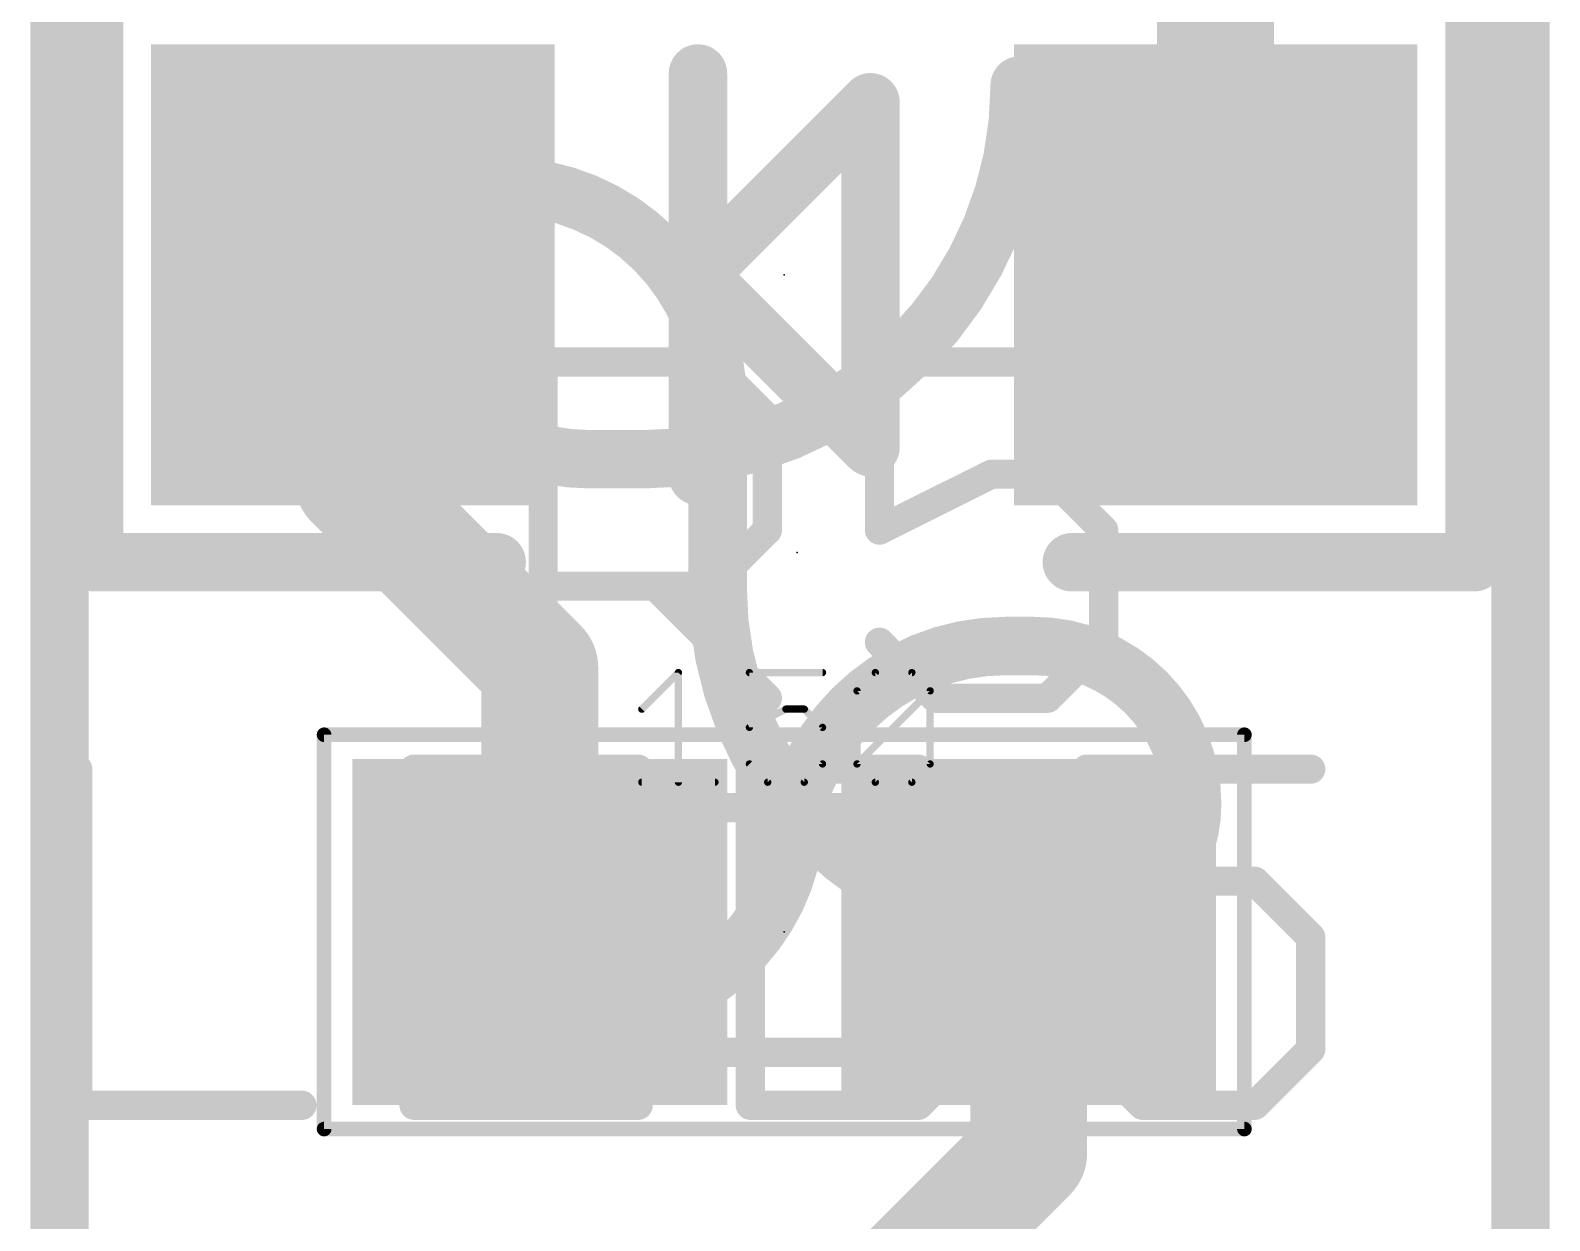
# Model space of a CAD drawing. Extents: x -10 to 102, y -14 to 18.
# Drawn here: x 11.58 to 16.87, y 3.14 to 7.28 of the extents above; entities that cross this region are included whole.
import ezdxf

# ---------------------------------------------------------------- set-up
doc = ezdxf.new("R2010")
doc.units = 0
for name, color, linetype in [('1', 12, 'CONTINUOUS'), ('20', 53, 'CONTINUOUS'), ('21', 41, 'CONTINUOUS'), ('22', 40, 'CONTINUOUS'), ('23', 53, 'CONTINUOUS'), ('24', 53, 'CONTINUOUS'), ('25', 253, 'CONTINUOUS'), ('27', 253, 'CONTINUOUS'), ('29', 40, 'CONTINUOUS'), ('31', 253, 'CONTINUOUS'), ('39', 12, 'CONTINUOUS'), ('51', 53, 'CONTINUOUS')]:
    doc.layers.add(name, color=color, linetype=linetype)

# ---------------------------------------------------------------- blocks, each defined once
blk = doc.blocks.new('RECT')
blk.add_solid([(-0.5, -0.5), (0.5, -0.5), (-0.5, 0.5), (0.5, 0.5)])

msp = doc.modelspace()

# ---------------------------------------------------------------- linework, layer by layer
at = {"layer": '1'}
for points, const_width in [([(15.704, 6.427), (15.704, 8.553)], 0.4064), ([(12.704, 6.427), (12.704, 5.711)], 0.4064), ([(12.704, 5.711), (13.1445, 5.2705)], 0.4064), ([(13.1445, 5.2705), (13.354, 5.061)], 0.4064), ([(13.1445, 5.2705), (13.208, 5.207)], 0.254), ([(13.354, 5.061), (13.354, 4.141)], 0.4064), ([(15.054, 4.141), (15.054, 3.37)], 0.4064), ([(15.054, 3.37), (14.224, 2.54)], 0.4064)]:
    msp.add_lwpolyline(points, dxfattribs=dict(at, const_width=const_width))
for points, const_width in [([(12.8056, 6.427, 1), (12.6024, 6.427)], 0.2032), ([(15.6024, 6.427, 1), (15.8056, 6.427)], 0.2032), ([(12.7758, 5.7828, 1), (12.6322, 5.6392)], 0.2032), ([(12.6024, 5.711, 1), (12.8056, 5.711)], 0.2032), ([(13.2163, 5.3423, 1), (13.0727, 5.1987)], 0.2032), ([(13.0727, 5.1987, 1), (13.2163, 5.3423)], 0.2032), ([(13.1894, 5.3154, 1), (13.0996, 5.2256)], 0.127), ([(13.1631, 5.1621, 1), (13.2529, 5.2519)], 0.127), ([(13.4556, 5.061, 1), (13.2524, 5.061)], 0.2032), ([(13.2822, 4.9892, 1), (13.4258, 5.1328)], 0.2032), ([(15.1556, 4.141, 1), (14.9524, 4.141)], 0.2032), ([(13.2524, 4.141, 1), (13.4556, 4.141)], 0.2032), ([(15.1258, 3.2982, 1), (14.9822, 3.4418)], 0.2032), ([(14.9524, 3.37, 1), (15.1556, 3.37)], 0.2032)]:
    msp.add_lwpolyline(points, format="xyb", dxfattribs=dict(at, const_width=const_width))
at = {"layer": '20', "const_width": 0.2032}
for points in [[(11.684, 1.778), (11.684, 9.652)], [(16.764, 9.652), (16.764, 1.778)]]:
    msp.add_lwpolyline(points, dxfattribs=at)
at = {"layer": '21', "const_width": 0.2032}
for points in [[(11.804, 5.427), (11.804, 7.427)], [(16.604, 5.427), (16.604, 7.427)], [(13.904, 6.427), (13.904, 7.127)], [(14.504, 7.027), (13.904, 6.427)], [(14.504, 5.827), (14.504, 7.027)], [(13.904, 5.727), (13.904, 6.427)], [(13.904, 6.427), (14.504, 5.827)], [(13.204, 5.427), (11.804, 5.427)], [(15.204, 5.427), (16.604, 5.427)]]:
    msp.add_lwpolyline(points, dxfattribs=at)
at = {"layer": '21', "const_width": 0.1016}
for points in [[(13.9548, 7.127, 1), (13.8532, 7.127)], [(14.5548, 7.027, 1), (14.4532, 7.027)], [(14.5399, 6.9911, 1), (14.4681, 7.0629)], [(13.9548, 6.427, 1), (13.8532, 6.427)], [(13.9399, 6.4629, 1), (13.8681, 6.3911)], [(13.8681, 6.4629, 1), (13.9399, 6.3911)], [(13.8532, 6.427, 1), (13.9548, 6.427)], [(14.4532, 5.827, 1), (14.5548, 5.827)], [(14.4681, 5.7911, 1), (14.5399, 5.8629)], [(13.8532, 5.727, 1), (13.9548, 5.727)], [(11.804, 5.4778, 1), (11.804, 5.3762)], [(13.204, 5.3762, 1), (13.204, 5.4778)], [(15.204, 5.4778, 1), (15.204, 5.3762)], [(16.604, 5.3762, 1), (16.604, 5.4778)], [(11.7532, 5.427, 1), (11.8548, 5.427)], [(16.5532, 5.427, 1), (16.6548, 5.427)]]:
    msp.add_lwpolyline(points, format="xyb", dxfattribs=at)
at = {"layer": '22'}
for points, const_width in [([(13.7226, 5.7854, 0.4142), (15.0226, 7.0854)], 0.2032), ([(15.0734, 7.0854, 1), (14.9718, 7.0854)], 0.1016), ([(13.1226, 6.7354, 0.4142), (12.8726, 6.4854)], 0.2032), ([(13.1226, 6.7862, 1), (13.1226, 6.6846)], 0.1016), ([(13.1226, 6.6846, 1), (13.1226, 6.7862)], 0.1016), ([(13.9726, 5.9854, 0.4142), (13.2226, 6.7354)], 0.2032), ([(13.2226, 6.7862, 1), (13.2226, 6.6846)], 0.1016), ([(13.2226, 6.6846, 1), (13.2226, 6.7862)], 0.1016), ([(12.9234, 6.4854, 1), (12.8218, 6.4854)], 0.1016), ([(12.8726, 6.4354, 0.4142), (13.5226, 5.7854)], 0.2032), ([(12.9234, 6.4354, 1), (12.8218, 6.4354)], 0.1016), ([(12.8218, 6.4854, 1), (12.9234, 6.4854)], 0.1016), ([(12.8218, 6.4354, 1), (12.9234, 6.4354)], 0.1016), ([(14.0234, 5.9854, 1), (13.9218, 5.9854)], 0.1016), ([(13.9218, 5.9854, 1), (14.0234, 5.9854)], 0.1016), ([(13.5226, 5.8362, 1), (13.5226, 5.7346)], 0.1016), ([(13.5226, 5.7346, 1), (13.5226, 5.8362)], 0.1016), ([(13.7226, 5.8362, 1), (13.7226, 5.7346)], 0.1016), ([(13.7226, 5.7346, 1), (13.7226, 5.8362)], 0.1016), ([(13.9726, 5.3354, 0.4142), (15.1726, 4.1354)], 0.2032), ([(14.0234, 5.3354, 1), (13.9218, 5.3354)], 0.1016), ([(13.9218, 5.3354, 1), (14.0234, 5.3354)], 0.1016), ([(14.9726, 5.1354, 0.4142), (14.2226, 4.3854)], 0.2032), ([(14.9726, 5.1862, 1), (14.9726, 5.0846)], 0.1016), ([(14.9726, 5.0846, 1), (14.9726, 5.1862)], 0.1016), ([(15.6226, 4.5854, 0.4142), (15.0726, 5.1354)], 0.2032), ([(15.0726, 5.1862, 1), (15.0726, 5.0846)], 0.1016), ([(15.0726, 5.0846, 1), (15.0726, 5.1862)], 0.1016), ([(15.1726, 4.1354, 0.4142), (15.6226, 4.5854)], 0.2032), ([(15.6734, 4.5854, 1), (15.5718, 4.5854)], 0.1016), ([(15.5718, 4.5854, 1), (15.6734, 4.5854)], 0.1016), ([(13.3726, 3.8854, 0.4142), (14.2226, 4.3854)], 0.2032), ([(14.2718, 4.3727, 1), (14.1734, 4.3981)], 0.1016), ([(14.1718, 4.3854, 1), (14.2734, 4.3854)], 0.1016), ([(15.1726, 4.1862, 1), (15.1726, 4.0846)], 0.1016), ([(15.1726, 4.0846, 1), (15.1726, 4.1862)], 0.1016), ([(13.3853, 3.9346, 1), (13.3599, 3.8362)], 0.1016)]:
    msp.add_lwpolyline(points, format="xyb", dxfattribs=dict(at, const_width=const_width))
at = {"layer": '22', "const_width": 0.2032}
for points in [[(13.1226, 6.7354), (13.2226, 6.7354)], [(12.8726, 6.4354), (12.8726, 6.4854)], [(13.9726, 5.9854), (13.9726, 5.3354)], [(13.7226, 5.7854), (13.5226, 5.7854)], [(15.0726, 5.1354), (14.9726, 5.1354)]]:
    msp.add_lwpolyline(points, dxfattribs=at)
at = {"layer": '23'}
for p in [(14.204, 6.427), (14.204, 4.141)]:
    msp.add_point(p, dxfattribs=at)
at = {"layer": '24'}
msp.add_point((14.2494, 5.461), dxfattribs=at)
at = {"layer": '25', "const_width": 0.1016}
for points in [[(13.3658, 4.9538), (13.3658, 6.1232)], [(13.3658, 6.1232), (13.9505, 6.1232)], [(13.9505, 6.1232), (14.1454, 5.9283)], [(15.3148, 6.1232), (14.5352, 6.1232)], [(14.5352, 6.1232), (14.5352, 5.5385)], [(14.1454, 5.9283), (14.1454, 5.5385)], [(14.5352, 5.5385), (14.925, 5.7334)], [(14.925, 5.7334), (15.1199, 5.7334)], [(15.1199, 5.7334), (15.3148, 5.5385)], [(14.1454, 5.5385), (13.9505, 5.3436)], [(15.3148, 5.5385), (15.3148, 5.1487)], [(13.9505, 5.3436), (13.3658, 5.3436)], [(13.7556, 5.3436), (14.1454, 4.9538)], [(14.7301, 4.9538), (14.5352, 5.1487)], [(15.3148, 5.1487), (15.1199, 4.9538)], [(15.1199, 4.9538), (14.7301, 4.9538)], [(11.7472, 4.7072), (11.7472, 3.5378)], [(13.6962, 4.7072), (12.9166, 4.7072)], [(12.9166, 4.7072), (12.9166, 3.5378)], [(14.086, 4.7072), (14.086, 3.5378)], [(14.6707, 4.7072), (14.086, 4.7072)], [(14.8656, 4.5123), (14.6707, 4.7072)], [(16.035, 4.7072), (15.2554, 4.7072)], [(15.2554, 4.7072), (15.2554, 4.1225)], [(14.8656, 3.7327), (14.8656, 4.5123)], [(15.2554, 4.1225), (15.6452, 4.3174)], [(15.6452, 4.3174), (15.8401, 4.3174)], [(15.8401, 4.3174), (16.035, 4.1225)], [(12.9166, 4.1225), (13.3064, 4.1225)], [(16.035, 4.1225), (16.035, 3.7327)], [(14.6707, 3.5378), (14.8656, 3.7327)], [(15.4503, 3.5378), (15.2554, 3.7327)], [(16.035, 3.7327), (15.8401, 3.5378)], [(11.7472, 3.5378), (12.5268, 3.5378)], [(12.9166, 3.5378), (13.6962, 3.5378)], [(14.086, 3.5378), (14.6707, 3.5378)], [(15.8401, 3.5378), (15.4503, 3.5378)]]:
    msp.add_lwpolyline(points, dxfattribs=at)
at = {"layer": '25', "const_width": 0.0508}
for points in [[(13.3912, 6.1232, 1), (13.3404, 6.1232)], [(13.3658, 6.1486, 1), (13.3658, 6.0978)], [(13.9685, 6.1412, 1), (13.9325, 6.1052)], [(13.9505, 6.0978, 1), (13.9505, 6.1486)], [(14.5352, 6.1486, 1), (14.5352, 6.0978)], [(14.5606, 6.1232, 1), (14.5098, 6.1232)], [(15.3148, 6.0978, 1), (15.3148, 6.1486)], [(14.1708, 5.9283, 1), (14.12, 5.9283)], [(14.1274, 5.9103, 1), (14.1634, 5.9463)], [(14.925, 5.7588, 1), (14.925, 5.708)], [(14.9364, 5.7107, 1), (14.9136, 5.7561)], [(15.1379, 5.7514, 1), (15.1019, 5.7154)], [(15.1199, 5.708, 1), (15.1199, 5.7588)], [(14.12, 5.5385, 1), (14.1708, 5.5385)], [(14.1634, 5.5205, 1), (14.1274, 5.5565)], [(14.5238, 5.5612, 1), (14.5466, 5.5158)], [(14.5098, 5.5385, 1), (14.5606, 5.5385)], [(15.3402, 5.5385, 1), (15.2894, 5.5385)], [(15.2968, 5.5205, 1), (15.3328, 5.5565)], [(13.3658, 5.369, 1), (13.3658, 5.3182)], [(13.7736, 5.3616, 1), (13.7376, 5.3256)], [(13.9505, 5.3182, 1), (13.9505, 5.369)], [(13.9325, 5.3616, 1), (13.9685, 5.3256)], [(14.5532, 5.1667, 1), (14.5172, 5.1307)], [(15.3328, 5.1307, 1), (15.2968, 5.1667)], [(15.2894, 5.1487, 1), (15.3402, 5.1487)], [(13.3404, 4.9538, 1), (13.3912, 4.9538)], [(14.1274, 4.9358, 1), (14.1634, 4.9718)], [(14.7301, 4.9792, 1), (14.7301, 4.9284)], [(14.7121, 4.9358, 1), (14.7481, 4.9718)], [(15.1019, 4.9718, 1), (15.1379, 4.9358)], [(15.1199, 4.9284, 1), (15.1199, 4.9792)], [(11.7726, 4.7072, 1), (11.7218, 4.7072)], [(12.9166, 4.7326, 1), (12.9166, 4.6818)], [(12.942, 4.7072, 1), (12.8912, 4.7072)], [(13.6962, 4.6818, 1), (13.6962, 4.7326)], [(14.1114, 4.7072, 1), (14.0606, 4.7072)], [(14.086, 4.7326, 1), (14.086, 4.6818)], [(14.6887, 4.7252, 1), (14.6527, 4.6892)], [(14.6707, 4.6818, 1), (14.6707, 4.7326)], [(15.2554, 4.7326, 1), (15.2554, 4.6818)], [(15.2808, 4.7072, 1), (15.23, 4.7072)], [(16.035, 4.6818, 1), (16.035, 4.7326)], [(14.891, 4.5123, 1), (14.8402, 4.5123)], [(14.8476, 4.4943, 1), (14.8836, 4.5303)], [(15.6452, 4.3428, 1), (15.6452, 4.292)], [(15.6565, 4.2947, 1), (15.6338, 4.3401)], [(15.8581, 4.3354, 1), (15.8221, 4.2994)], [(15.8401, 4.292, 1), (15.8401, 4.3428)], [(12.9166, 4.1479, 1), (12.9166, 4.0971)], [(13.3064, 4.0971, 1), (13.3064, 4.1479)], [(15.244, 4.1452, 1), (15.2668, 4.0998)], [(15.23, 4.1225, 1), (15.2808, 4.1225)], [(16.0604, 4.1225, 1), (16.0096, 4.1225)], [(16.017, 4.1045, 1), (16.053, 4.1405)], [(14.8402, 3.7327, 1), (14.891, 3.7327)], [(14.8836, 3.7147, 1), (14.8476, 3.7507)], [(15.2734, 3.7507, 1), (15.2374, 3.7147)], [(16.0096, 3.7327, 1), (16.0604, 3.7327)], [(16.053, 3.7147, 1), (16.017, 3.7507)], [(11.7472, 3.5632, 1), (11.7472, 3.5124)], [(11.7218, 3.5378, 1), (11.7726, 3.5378)], [(12.5268, 3.5124, 1), (12.5268, 3.5632)], [(12.9166, 3.5632, 1), (12.9166, 3.5124)], [(12.8912, 3.5378, 1), (12.942, 3.5378)], [(13.6962, 3.5124, 1), (13.6962, 3.5632)], [(14.086, 3.5632, 1), (14.086, 3.5124)], [(14.0606, 3.5378, 1), (14.1114, 3.5378)], [(14.6527, 3.5558, 1), (14.6887, 3.5198)], [(14.6707, 3.5124, 1), (14.6707, 3.5632)], [(15.4503, 3.5632, 1), (15.4503, 3.5124)], [(15.4323, 3.5198, 1), (15.4683, 3.5558)], [(15.8221, 3.5558, 1), (15.8581, 3.5198)], [(15.8401, 3.5124, 1), (15.8401, 3.5632)]]:
    msp.add_lwpolyline(points, format="xyb", dxfattribs=at)
at = {"layer": '27', "const_width": 0.0254}
for points in [[(13.7087, 4.9159), (13.8358, 5.043)], [(13.8358, 5.043), (13.8358, 4.6617)], [(14.3371, 5.043), (14.0829, 5.043)], [(14.0829, 5.043), (14.0829, 4.8524)], [(14.4571, 4.9795), (14.5207, 5.043)], [(14.5207, 5.043), (14.6478, 5.043)], [(14.6478, 5.043), (14.7113, 4.9795)], [(14.4571, 4.7253), (14.4571, 4.9795)], [(14.4571, 4.7253), (14.7113, 4.9795)], [(14.7113, 4.9795), (14.7113, 4.7253)], [(14.0829, 4.8524), (14.21, 4.9159)], [(14.21, 4.9159), (14.2736, 4.9159)], [(14.2736, 4.9159), (14.3371, 4.8524)], [(14.3371, 4.8524), (14.3371, 4.7253)], [(14.1465, 4.6617), (14.0829, 4.7253)], [(14.3371, 4.7253), (14.2736, 4.6617)], [(14.5207, 4.6617), (14.4571, 4.7253)], [(14.7113, 4.7253), (14.6478, 4.6617)], [(13.7087, 4.6617), (13.9629, 4.6617)], [(14.2736, 4.6617), (14.1465, 4.6617)], [(14.6478, 4.6617), (14.5207, 4.6617)]]:
    msp.add_lwpolyline(points, dxfattribs=at)
at = {"layer": '27', "const_width": 0.0127}
for points in [[(13.8422, 5.043, 1), (13.8295, 5.043)], [(13.8403, 5.0385, 1), (13.8313, 5.0475)], [(14.0829, 5.0494, 1), (14.0829, 5.0367)], [(14.0893, 5.043, 1), (14.0766, 5.043)], [(14.3371, 5.0367, 1), (14.3371, 5.0494)], [(14.5207, 5.0494, 1), (14.5207, 5.0367)], [(14.5252, 5.0385, 1), (14.5162, 5.0475)], [(14.6523, 5.0475, 1), (14.6433, 5.0385)], [(14.6478, 5.0367, 1), (14.6478, 5.0494)], [(14.4635, 4.9795, 1), (14.4508, 4.9795)], [(14.4526, 4.984, 1), (14.4616, 4.975)], [(14.7177, 4.9795, 1), (14.705, 4.9795)], [(14.7158, 4.975, 1), (14.7068, 4.984)], [(14.7068, 4.975, 1), (14.7158, 4.984)], [(13.7042, 4.9204, 1), (13.7132, 4.9114)], [(14.21, 4.9223, 1), (14.21, 4.9096)], [(14.2129, 4.9102, 1), (14.2072, 4.9216)], [(14.2781, 4.9204, 1), (14.2691, 4.9114)], [(14.2736, 4.9096, 1), (14.2736, 4.9223)], [(14.0801, 4.858, 1), (14.0857, 4.8467)], [(14.3435, 4.8524, 1), (14.3308, 4.8524)], [(14.3326, 4.8479, 1), (14.3416, 4.8569)], [(14.0766, 4.8524, 1), (14.0893, 4.8524)], [(14.0874, 4.7297, 1), (14.0784, 4.7208)], [(14.3308, 4.7253, 1), (14.3435, 4.7253)], [(14.3416, 4.7208, 1), (14.3326, 4.7297)], [(14.4616, 4.7297, 1), (14.4526, 4.7208)], [(14.4526, 4.7297, 1), (14.4616, 4.7208)], [(14.4508, 4.7253, 1), (14.4635, 4.7253)], [(14.705, 4.7253, 1), (14.7177, 4.7253)], [(14.7158, 4.7208, 1), (14.7068, 4.7297)], [(13.7087, 4.6681, 1), (13.7087, 4.6554)], [(13.8295, 4.6617, 1), (13.8422, 4.6617)], [(13.9629, 4.6554, 1), (13.9629, 4.6681)], [(14.1465, 4.6681, 1), (14.1465, 4.6554)], [(14.142, 4.6572, 1), (14.1509, 4.6662)], [(14.2691, 4.6662, 1), (14.2781, 4.6572)], [(14.2736, 4.6554, 1), (14.2736, 4.6681)], [(14.5207, 4.6681, 1), (14.5207, 4.6554)], [(14.5162, 4.6572, 1), (14.5252, 4.6662)], [(14.6433, 4.6662, 1), (14.6523, 4.6572)], [(14.6478, 4.6554, 1), (14.6478, 4.6681)]]:
    msp.add_lwpolyline(points, format="xyb", dxfattribs=at)
at = {"layer": '39', "const_width": 0.0508}
for points in [[(12.6038, 4.8268), (15.8042, 4.8268)], [(12.6038, 3.4552), (12.6038, 4.8268)], [(15.8042, 4.8268), (15.8042, 3.4552)], [(15.8042, 3.4552), (12.6038, 3.4552)]]:
    msp.add_lwpolyline(points, dxfattribs=at)
at = {"layer": '39', "const_width": 0.0254}
for points in [[(12.6038, 4.8395, 1), (12.6038, 4.8141)], [(12.6165, 4.8268, 1), (12.5911, 4.8268)], [(15.8169, 4.8268, 1), (15.7915, 4.8268)], [(15.8042, 4.8141, 1), (15.8042, 4.8395)], [(12.6038, 3.4679, 1), (12.6038, 3.4425)], [(12.5911, 3.4552, 1), (12.6165, 3.4552)], [(15.7915, 3.4552, 1), (15.8169, 3.4552)], [(15.8042, 3.4425, 1), (15.8042, 3.4679)]]:
    msp.add_lwpolyline(points, format="xyb", dxfattribs=at)
at = {"layer": '51', "const_width": 0.1016}
for points in [[(13.848, 4.573), (14.56, 4.573)], [(13.848, 3.722), (14.56, 3.722)]]:
    msp.add_lwpolyline(points, dxfattribs=at)
at = {"layer": '51', "const_width": 0.0508}
for points in [[(13.848, 4.5984, 1), (13.848, 4.5476)], [(14.56, 4.5476, 1), (14.56, 4.5984)], [(13.848, 3.7474, 1), (13.848, 3.6966)], [(14.56, 3.6966, 1), (14.56, 3.7474)]]:
    msp.add_lwpolyline(points, format="xyb", dxfattribs=at)

# ---------------------------------------------------------------- block references
at = {"layer": '1', "xscale": 1.2, "yscale": 1.4, "rotation": 180}
for p in [(12.704, 6.427), (15.704, 6.427)]:
    msp.add_blockref('RECT', p, dxfattribs=at)
at = {"layer": '1', "xscale": 1.1}
for p in [(13.354, 4.141), (15.054, 4.141)]:
    msp.add_blockref('RECT', p, dxfattribs=at)
at = {"layer": '29', "xscale": 1.4032, "yscale": 1.6032, "rotation": 180}
for p in [(12.704, 6.427), (15.704, 6.427)]:
    msp.add_blockref('RECT', p, dxfattribs=at)
at = {"layer": '29', "xscale": 1.3032, "yscale": 1.2032}
for p in [(13.354, 4.141), (15.054, 4.141)]:
    msp.add_blockref('RECT', p, dxfattribs=at)
at = {"layer": '31', "xscale": 1.2, "yscale": 1.4, "rotation": 180}
for p in [(12.704, 6.427), (15.704, 6.427)]:
    msp.add_blockref('RECT', p, dxfattribs=at)
at = {"layer": '31', "xscale": 1.1}
for p in [(13.354, 4.141), (15.054, 4.141)]:
    msp.add_blockref('RECT', p, dxfattribs=at)
at = {"layer": '51', "xscale": 0.5001, "yscale": 0.95}
for p in [(13.6159, 4.1461), (14.7843, 4.1461)]:
    msp.add_blockref('RECT', p, dxfattribs=at)

doc.saveas('drawing.dxf')
